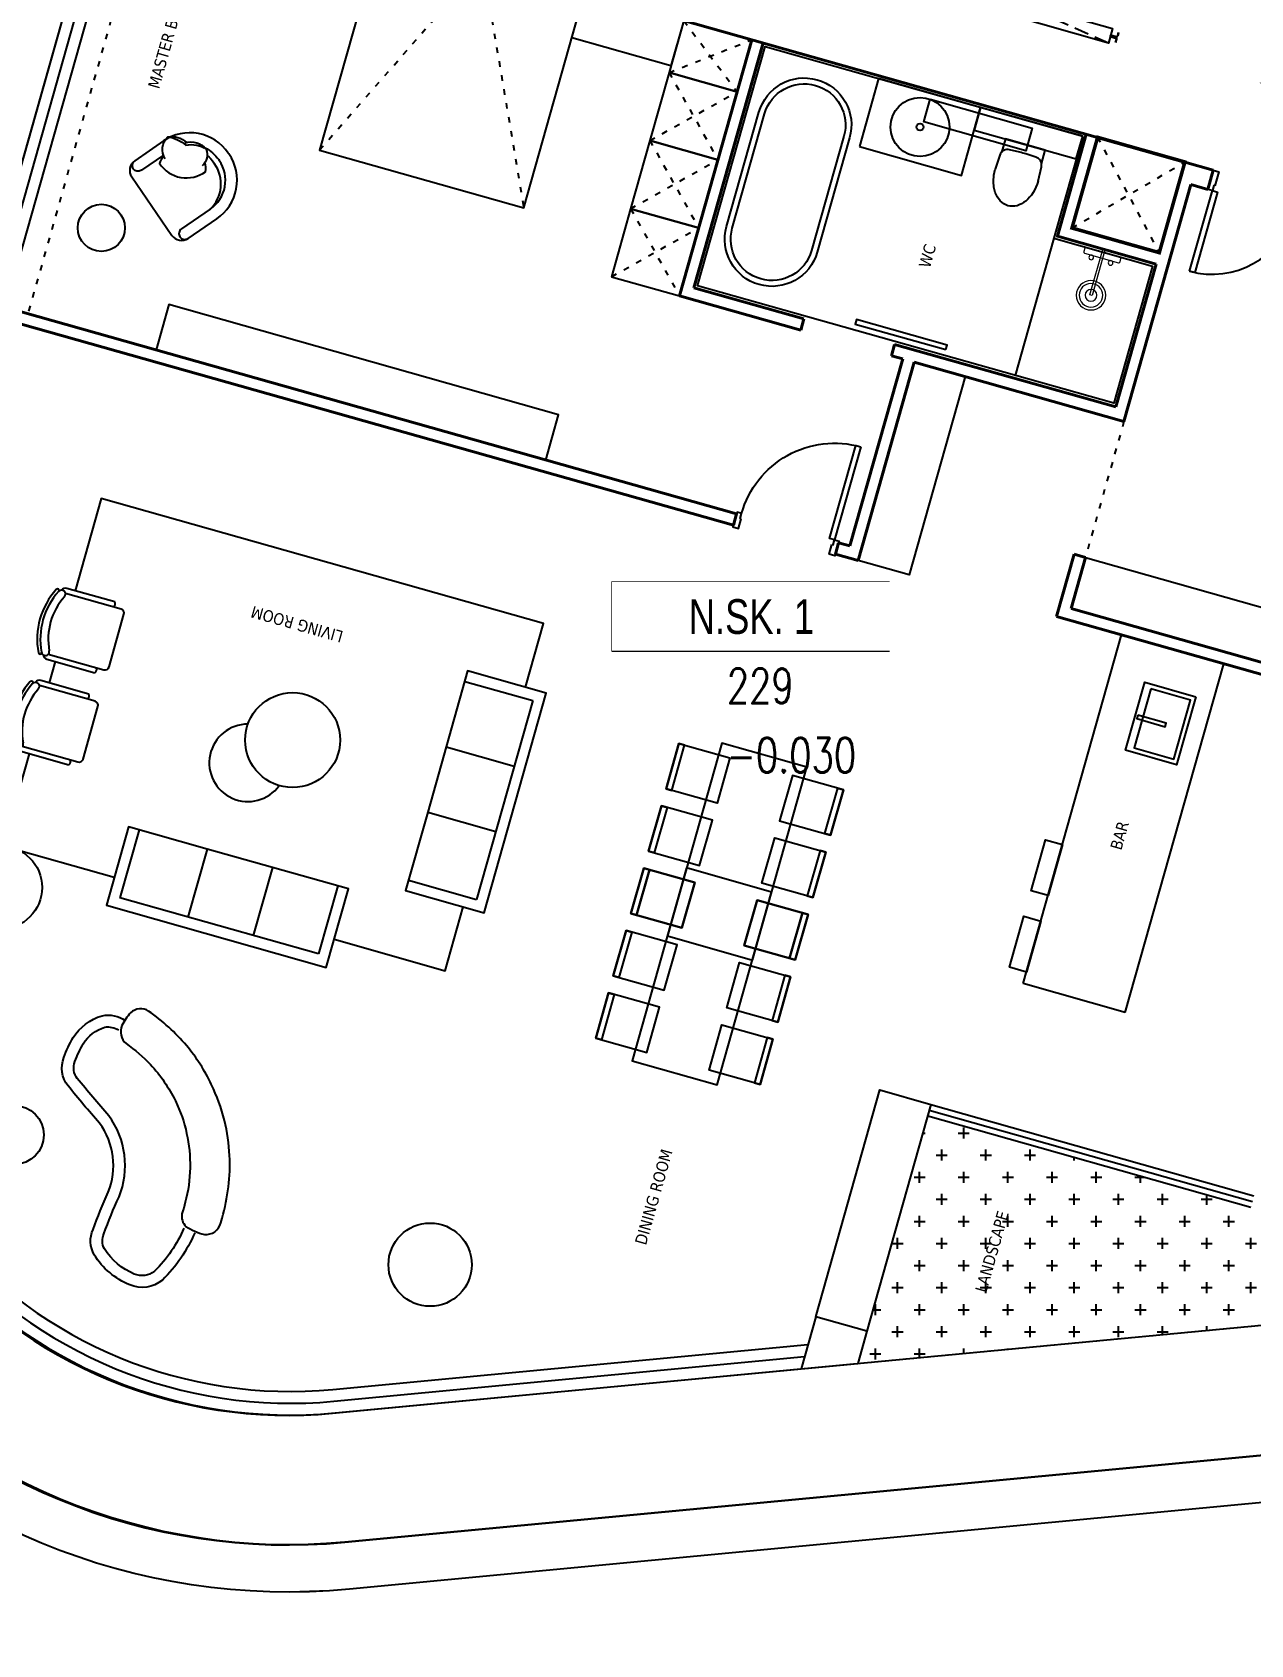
# Model space of a CAD drawing. Header units: millimetres. Extents: x -361654186 to 361255443, y -278569811 to 278836587.
# Drawn here: x -41422 to -31080, y 120343 to 134032 of the extents above; entities that cross this region are included whole.
import ezdxf
from ezdxf.enums import TextEntityAlignment as Align
from ezdxf.xclip import XClip

# ---------------------------------------------------------------- set-up
doc = ezdxf.new("R2010")
doc.units = ezdxf.units.MM
doc.header["$MEASUREMENT"] = 0
doc.header["$XCLIPFRAME"] = 0
doc.set_wipeout_variables(frame=1)
doc.linetypes.add('ACAD_ISO03W100', pattern=[30, 12, -18])
doc.linetypes.add('HIDDEN', pattern=[0.375, 0.25, -0.125])
for name, color, linetype in [('1VinaPVC-Text', 9, 'Continuous'), ('220403_HDN_Penthouse Plan$0$FURN', 8, 'Continuous'), ('A-_FURN----_E-_N', 251, 'Continuous'), ('A-_SANIEQPT_E-_N', 251, 'Continuous'), ('A-CORE-OTLN', 6, 'Continuous'), ('A-WALL-FNSH', 11, 'Continuous'), ('IDEA - dim', 251, 'Continuous'), ('KT-Net manh', 139, 'Continuous'), ('KT-Noi that', 32, 'Continuous'), ('Xref_NT1+NT2_MBDV Cot vach_220729$0$ccu12-Thay', 7, 'Continuous')]:
    doc.layers.add(name, color=color, linetype=linetype)
for name, color, linetype, lineweight in [('A-NoiThat', 39, 'Continuous', 13), ('KT-Chuviet', 255, 'Continuous', 15), ('KT-Kich thuoc', 159, 'Continuous', 18), ('KT-Net cat', 1, 'Continuous', 40), ('KT-Net thay', 7, 'Continuous', 15), ('KT-Net truc', 18, 'Continuous', 15)]:
    doc.layers.add(name, color=color, linetype=linetype, lineweight=lineweight)
doc.layers.add('DO DIEN TICH SAN', color=40, linetype='Continuous', plot=False)
doc.styles.add('font unicode ccu', font='arial.ttf')
doc.styles.add('ROMANS', font='ROMANS.SHX')
doc.styles.add('Tahoma', font='tahoma.ttf')

# ---------------------------------------------------------------- blocks, each defined once
blk = doc.blocks.new('TM KHACH CH (NT2)')
at = {"layer": 'KT-Noi that', "linetype": 'HIDDEN', "ltscale": 500}
blk.add_line((495.0058794862125, -1837.485654590651, -3.230259272854623e-06), (625.0113949585939, -937.4864512870554, -3.230259272854623e-06), dxfattribs=at)
at = {"layer": 'KT-Noi that', "linetype": 'Continuous'}
for p, q in [((516.5055313979974, -1894.285796347889, -3.230259272854623e-06), (545.6055313975085, -1894.285974681727, -3.230259272854623e-06)), ((516.5055117874872, -1897.485796348075, -3.230259272854623e-06), (545.6055117869982, -1897.48597468168, -3.230259272854623e-06)), ((551.8058414896368, -1843.686012678198, -3.230259272854623e-06), (551.8055693928618, -1888.086012677173, -3.230259272854623e-06)), ((555.0058414895902, -1843.686032288708, -3.230259272854623e-06), (555.005569392757, -1888.086032287916, -3.230259272854623e-06)), ((558.0058794849319, -1837.48605067376, -3.230259272854623e-06), (562.0058794848737, -1837.486075186869, -3.230259272854623e-06)), ((558.0058598743635, -1840.686050673481, -3.230259272854623e-06), (562.0058598743635, -1840.686075187055, -3.230259272854623e-06)), ((565.0058414892992, -1843.686093571712, -3.230259272854623e-06), (565.0055693925824, -1888.086093570688, -3.230259272854623e-06)), ((568.2058414892526, -1843.686113182339, -3.230259272854623e-06), (568.2055693924776, -1888.086113181547, -3.230259272854623e-06)), ((603.5055313963676, -1894.286329510389, -3.230259272854623e-06), (574.4055313968565, -1894.286151177017, -3.230259272854623e-06)), ((603.5055117857992, -1897.486329510575, -3.230259272854623e-06), (574.4055117862299, -1897.486151176738, -3.230259272854623e-06))]:
    blk.add_line(p, q, dxfattribs=at)
at = {"layer": 'KT-Noi that', "linetype": 'Continuous', "ltscale": 2, "elevation": -3.230261762599158e-06}
blk.add_lwpolyline([(495.0113949609804, -937.4856546072988), (625.0113949585939, -937.4864512870554), (625.0058794837678, -1837.486451270059), (495.0058794862125, -1837.485654590651)], close=True, dxfattribs=at)
at = {"layer": 'KT-Noi that', "linetype": 'Continuous'}
for centre, radius, start, end in [((545.6055693930248, -1888.085974681657, -3.230259272854623e-06), 6.200000000004374, 269.9996488755828, 359.9996488722477), ((545.6055693930248, -1888.085974681657, -3.230259272854623e-06), 9.400000000001475, 269.9996488755828, 359.9996488722477), ((558.0058414894738, -1843.686050673597, -3.230259272854623e-06), 6.19999999999713, 89.99964887558284, 179.9996488722478), ((558.0058414894738, -1843.686050673597, -3.230259272854623e-06), 3.000000000000045, 89.99964887558284, 179.9996488722478), ((562.0058414894156, -1843.686075186823, -3.230259272854623e-06), 6.20000000000076, 359.9996488722477, 89.99964887558284), ((562.0058414894156, -1843.686075186823, -3.230259272854623e-06), 2.999999999999834, 359.9996488722477, 89.99964887558284), ((574.4055693923146, -1888.086151176947, -3.230259272854623e-06), 9.399999999997844, 179.9996488722478, 269.9996488755828), ((574.4055693923146, -1888.086151176947, -3.230259272854623e-06), 6.19999999999734, 179.9996488722478, 269.9996488755828)]:
    blk.add_arc(centre, radius, start, end, dxfattribs=at)
blk = doc.blocks.new('220403_HDN_Penthouse Plan$0$A$Cece1f3a0')
at = {"layer": '220403_HDN_Penthouse Plan$0$FURN'}
blk.add_circle((0, 0), 436.4401978151038, dxfattribs=at)
blk.add_arc((-338.3854285888374, -312.7837343905121, -1.718933365873774e-06), 355.9119288381189, 105.8232951692103, 339.6736847698053, dxfattribs=at)
blk = doc.blocks.new('220403_HDN_Penthouse Plan$0$CH12')
for p, q in [((-312.375, -149.2411279597436), (-312.375, -572.1779138786915)), ((-267.75, -149.2411279597436), (-267.75, -639.6303226458076)), ((267.75, -639.6303226458076), (267.75, -149.2411280118249)), ((312.375, -572.1779138786915), (312.375, -149.2411246072115)), ((-232.0500000000029, -675.3303226458047), (232.0500000000029, -675.3303226458047))]:
    blk.add_line(p, q)
for centre, radius, start, end in [((-267.75, -149.2411279597436), 44.62499999999999, 111.939144832112, 180), ((-273.6712626853696, -77.20016474780641), 13.38749999999989, 116.2505862071374, 296.2505862071374), ((-252.9468673518131, -119.2240579767858), 33.46874999998481, 116.2505888953854, 296.2505888953855), ((0, -632.1362743546706), 632.1362743546692, 63.74941379286258, 116.2505862071374), ((0, -632.1362743546706), 605.3612743546691, 63.7494137928626, 116.2505862071374), ((0, -632.1362743546706), 538.4237743546691, 63.74941109871938, 116.2505888953856), ((252.9468674045929, -119.2240580028119), 33.46875000001501, 243.7494110987195, 63.74941109871941), ((273.671262685355, -77.20016474780641), 13.38750000000007, 243.7494137928627, 63.74941379286245), ((267.75, -149.2411280118286), 44.62499999999959, 0, 68.06085506708637), ((-290.0625, -549.8654138786915), 31.55464011044969, 225, 315), ((-232.0500000000029, -639.6303226458076), 35.7, 180, 269.9999999999999), ((232.0500000000029, -639.6303226458076), 35.7, 270, 0), ((290.0625, -549.8654138786915), 31.55464011044961, 225.0000000000001, 315.0000000000002)]:
    blk.add_arc(centre, radius, start, end)
blk = doc.blocks.new('*U257')
at = {"linetype": 'Continuous'}
for points in [[(-375.0000000000002, -849.9999999962746), (374.9999999999998, -849.9999999962748), (375.0000000000002, 850.0000000037252), (-374.9999999999998, 850.0000000037254)], [(-724.9999999999999, 750.0000000037254), (-274.9999999999999, 750.0000000037253), (-274.9999999999999, 350.0000000037253), (-724.9999999999999, 350.0000000037254)], [(-724.9999999999999, 350.0000000037254), (-674.9999999999999, 350.0000000037254), (-674.9999999999999, 750.0000000037254), (-724.9999999999999, 750.0000000037254)], [(725.0000000000001, 750.0000000037252), (275.0000000000001, 750.0000000037253), (275.0000000000001, 350.0000000037252), (725.0000000000001, 350.0000000037252)], [(725.0000000000001, 350.0000000037252), (675.0000000000001, 350.0000000037252), (675.0000000000001, 750.0000000037252), (725.0000000000001, 750.0000000037252)], [(-725, 200.0000000037254), (-274.9999999999999, 200.0000000037253), (-275.0000000000001, -199.9999999962747), (-725, -199.9999999962746)], [(-725, -199.9999999962746), (-675, -199.9999999962746), (-675, 200.0000000037254), (-725, 200.0000000037254)], [(725, 200.0000000037251), (275.0000000000001, 200.0000000037252), (274.9999999999999, -199.9999999962748), (725, -199.9999999962749)], [(725, -199.9999999962749), (675, -199.9999999962748), (675, 200.0000000037252), (725, 200.0000000037251)], [(-725.0000000000001, -749.9999999962746), (-275.0000000000001, -749.9999999962747), (-275.0000000000001, -349.9999999962747), (-725.0000000000001, -349.9999999962746)], [(-725.0000000000001, -349.9999999962746), (-675.0000000000001, -349.9999999962746), (-675.0000000000001, -749.9999999962746), (-725.0000000000001, -749.9999999962746)], [(724.9999999999999, -749.9999999962748), (274.9999999999999, -749.9999999962747), (274.9999999999999, -349.9999999962748), (724.9999999999999, -349.9999999962748)], [(724.9999999999999, -349.9999999962748), (674.9999999999999, -349.9999999962748), (674.9999999999999, -749.9999999962748), (724.9999999999999, -749.9999999962748)]]:
    blk.add_lwpolyline(points, close=True, dxfattribs=at)
blk = doc.blocks.new('*U108')
at = {"ltscale": 5}
for points in [[(-300, -450), (300, -450), (300, 0), (-300, 0)], [(-261, -65), (261, -65), (261, -415), (-261, -415)], [(-15, -20), (15, -20), (15, -270), (-15, -270)]]:
    blk.add_lwpolyline(points, close=True, dxfattribs=at)
blk = doc.blocks.new('220126_HDN_HBA typical plan$0$210902_YS plan 330pm ver13$0$TOTO-WC-CW822J')
at = {"color": 0}
blk.add_lwpolyline([(-177.2072506700642, -119.1915361834399), (-175, 0), (175, 0), (177.2072506700642, -119.1915361836145)], dxfattribs=at)
blk.add_lwpolyline([(-190, -270), (-183.3947591906181, -144.5004246227618, -0.3908696114996718), (-115.4352058441145, -78.20653349565691), (-27.76706723973621, -75.77130742336158, -0.01388621073825284), (27.76706724101678, -75.77130742336158), (115.4352058439981, -78.20653349565691, -0.3908696114996718), (183.3947591905016, -144.5004246227618), (190, -270)], format="xyb", dxfattribs=at)
blk.add_ellipse((0, -270), major_axis=(0, -270), ratio=0.7037037037037037, start_param=4.71238898038469, end_param=7.853981633974483, dxfattribs=at)
blk = doc.blocks.new('A$C2A980E36')
at = {"ltscale": 0.5}
blk.add_lwpolyline([(-10, 0), (10, 0), (10, 400), (-10, 400)], close=True, dxfattribs=at)
blk.add_lwpolyline([(160, 60), (160, 30, -0.4142135623730916), (150, 20), (-150, 20, -0.4142135623730987), (-160, 30), (-160, 60.00000000000728, -0.414213562373095), (-150, 70.00000000000728), (150, 70, -0.4142135623730915)], format="xyb", close=True, dxfattribs=at)
for centre, radius in [((0, 400), 125), ((0, 400), 100), ((0, 400), 50), ((-85, 90.00000000000728), 20), ((85, 90), 20)]:
    blk.add_circle(centre, radius, dxfattribs=at)
blk = doc.blocks.new('d900n')
for points in [[(20, -50), (20, -40), (65, -40), (65, 0), (-65, 0), (-65, -50)], [(885, -40), (65, -40), (65, -85), (885, -85)], [(20, -850), (20, -860), (65, -860), (65, -900), (-65, -900), (-65, -850)]]:
    blk.add_lwpolyline(points, close=True)
blk.add_arc((65, -40), 820, 270, 0)
blk = doc.blocks.new('A$C49725ECB')
at = {"color": 1}
blk.add_lwpolyline([(-9074.831683705313, 16210.4300952723, 0, 1000.000000000001, 0), (-9074.831683705313, 16476.14510485524, 1000.000000000001, 1000.000000000001, 0)], format="xyseb", dxfattribs=at)
at = {"color": 6, "const_width": 30, "elevation": 5.194135729502864e-10}
blk.add_lwpolyline([(-10770.00214550919, 15653.52553579437), (-10000.00214548722, 15653.52553579435), (-10000.00214548722, 14853.52553611512), (-10770.00214550919, 14853.52553611512)], close=True, dxfattribs=at)
at = {"layer": 'A-_FURN----_E-_N', "linetype": 'Continuous'}
for points, elevation in [([(-14419.57248466923, 15192.89569623889), (-13819.5724850504, 15192.91600071239), (-13819.59463538513, 15652.8814874142), (-14419.59463500393, 15652.8611829407), (-14419.57248466923, 15192.89569623889)], 1.038827145934454e-09), ([(-12694.50820339312, 15027.90640667678), (-11794.50820339308, 15027.9064066767), (-11794.50820339305, 15627.90640667667), (-12694.5082033931, 15627.90640667676)], 5.194135729502864e-10), ([(-14419.55033433453, 14592.89569664776), (-13819.55033471568, 14592.91600112124), (-13819.57248505043, 15192.91600071234), (-14419.57248466923, 15192.89569623889), (-14419.55033433453, 14592.89569664776)], 1.038827145934454e-09), ([(-14419.52818399982, 13992.89569705664), (-13819.52818438098, 13992.9160015301), (-13819.55033471568, 14592.91600112124), (-14419.55033433453, 14592.89569664776), (-14419.52818399982, 13992.89569705664)], 1.038827145934454e-09), ([(-14419.50603366508, 13392.89569746549), (-13819.50603404628, 13392.91600193897), (-13819.52818438098, 13992.9160015301), (-14419.52818399981, 13992.89569705662), (-14419.50603366508, 13392.89569746549)], 1.038827145934454e-09), ([(-11519.31103263154, 13568.5594129712), (-11519.31103263154, 13608.55941297121), (-12319.31103263154, 13608.55941297121), (-12319.31103263154, 13568.5594129712)], 5.194135729502864e-10)]:
    blk.add_lwpolyline(points, close=True, dxfattribs=dict(at, elevation=elevation))
at = {"layer": 'A-_FURN----_E-_N', "linetype": 'Continuous', "extrusion": (-2.483346533281135e-06, -2.772777048252381e-06, 0.9999999999930724)}
for points, elevation in [([(-13594.50601233923, 15076.32268865394, -1), (-12794.50601229026, 15076.32265421779), (-12794.50605562404, 14069.45446185945, -1), (-13594.50605566946, 14069.45449630001)], -0.006647501065122789), ([(-13544.5060123334, 15076.3226864953, -1), (-12844.5060122923, 15076.32265637147), (-12844.5060556467, 14069.45446401894, -1), (-13544.50605566928, 14069.45449414829)], -0.006647501065125537)]:
    blk.add_lwpolyline(points, format="xyb", close=True, dxfattribs=dict(at, elevation=elevation))
at = {"layer": 'A-_FURN----_E-_N', "linetype": 'Continuous'}
for radius in [250.0000000000001, 30.00000000000001]:
    blk.add_circle((-12244.5082033931, 15327.90640667669), radius, dxfattribs=at)
at = {"layer": 'A-CORE-OTLN', "color": 2, "elevation": 5.194135729502864e-10}
blk.add_lwpolyline([(-10349.39487510607, 5368.200070280509), (-10349.5055768185, 7368.200011479741), (-9899.506034046237, 7368.21777594983), (-9899.39636050818, 5368.216675482719)], close=True, dxfattribs=at)
at = {"layer": 'A-CORE-OTLN', "color": 2}
for centre in [(-17999.61163611263, 6992.917263405412), (-13619.36919825769, 4903.083195085463, 1.038827145934454e-09)]:
    blk.add_circle(centre, 353.5533905932729, dxfattribs=at)
at = {"layer": 'A-WALL-FNSH', "color": 5}
for p, q in [((-9899.506034046251, 7368.217775949757), (-7049.99997782908, 7368.217775957106)), ((-9899.506034046106, 7318.21777594983), (-7049.99997782908, 7318.217775957106)), ((-9899.50603404599, 7268.217775949786), (-7049.99997782908, 7268.217775957062))]:
    blk.add_line(p, q, dxfattribs=at)
at = {"layer": 'IDEA - dim'}
for p, q in [((-19499.77713711867, 15652.86118294069, 1.038827145934454e-09), (-19499.77713710796, 11743.38691872635, 1.038827145934454e-09)), ((-19399.77713711867, 15652.86118294099, 1.038827145934454e-09), (-19399.77713710799, 11743.38691872635, 1.038827145934454e-09)), ((-19299.77713711867, 15652.86118294134, 1.038827145934454e-09), (-19299.77713710799, 11743.38691872635, 1.038827145934454e-09)), ((-10894.5082017235, 14727.8612162379), (-10894.50820172315, 13517.91600193986)), ((-9899.506034046266, 12193.38691872632), (-8099.999977091196, 12193.38691872559, 1.025791363492895e-09)), ((-9424.753005943654, 8568.217775956757, -3.242985744531174e-07), (-9424.753005943654, 11643.38691872597, -3.245657436037441e-07)), ((-8524.753005943705, 11643.38691872597), (-9424.753005943683, 11643.38691872597)), ((-8524.753005943647, 8568.217775956757, -3.242985744531174e-07), (-8524.753005943654, 11643.38691872597, -3.245657436037441e-07)), ((-8524.753005943647, 8568.217775956757), (-9424.753005943654, 8568.217775956757)), ((-10349.39487510607, 5368.200070280509), (-10349.3948751061, 4908.793206733986)), ((-9899.39636050821, 5368.216675482778), (-9899.39636050821, 5083.30301426095)), ((-14125.83038693799, 3658.800720305473, 1.038827145934454e-09), (-10349.39487510608, 5123.305630719216, 1.038827145934454e-09)), ((-14053.51740008777, 3472.331334258299, 1.038827145934454e-09), (-9899.39636050821, 5083.303014260906, 1.038827145934454e-09)), ((-14089.67389351288, 3565.566027281893, 1.038827145934454e-09), (-10349.3948751061, 5016.049418726616, 1.038827145934454e-09))]:
    blk.add_line(p, q, dxfattribs=at)
for points, elevation in [([(-17094.54709905651, 15652.82975628856), (-17094.61724178314, 13752.82975758328), (-15294.61724300972, 13752.76330657912), (-15294.5471002831, 15652.76330528443)], 1.038827145934454e-09), ([(-15294.54710022219, 15652.76330528455), (-14419.57536768467, 15652.76330528734), (-14419.57536768461, 15252.76330528737), (-15294.56186598069, 15252.79560736028)], 1.038827145934454e-09), ([(-10894.5082017235, 15627.86118294047), (-10894.5082017235, 14727.8612162379), (-10024.50603404627, 14727.86121623791), (-10024.50603404627, 13517.9160019401), (-13694.50603404627, 13517.91600193907), (-13694.50603404627, 15627.86118293968)], 5.194135729502864e-10), ([(-10894.5082017235, 15627.86118294047), (-11794.50820339305, 15627.90640667667), (-11794.50081994812, 15427.90640681292), (-10894.5008182786, 15427.86118307673)], 5.194135729502864e-10), ([(-9699.752267258285, 15527.86302877127), (-9709.752267251475, 15527.86265959902), (-9709.75060597637, 15482.8626596297), (-9749.750605949099, 15482.8611829407), (-9749.75300556868, 15652.86118294072), (-9699.753005602746, 15652.86302880193)], 1.038827145934454e-09), ([(-9709.750604340908, 14772.86210747645), (-9709.75060434088, 15482.85970624868), (-9664.750604371555, 15482.85804497359), (-9664.750604371584, 14772.86044620136)], 1.038827145934454e-09), ([(-11749.50603404628, 13392.91600194004), (-11299.50603404625, 13392.91600194002), (-11299.50603404627, 11643.38691872635), (-11749.50603404627, 11643.38691872635)], 5.194135729502864e-10), ([(-17969.6591170992, 11743.41844937981), (-14531.92325592383, 11743.41844938011), (-14531.92325592383, 12143.41844938011), (-17969.6591170992, 12143.41844937985)], 1.038827145934454e-09), ([(-14683.56912048977, 8594.225555944722), (-14683.56880769697, 7901.917863636321), (-13991.26111535517, 7901.918176431296), (-13991.26199118102, 9840.379714888782), (-14683.56968352001, 9840.379402096907), (-14683.56912048977, 8594.225555944722)], 5.194135729502864e-10), ([(-9424.756152120957, 9344.75811430745), (-9574.756152117523, 9344.759163034498), (-9574.753005940394, 9794.759163022143), (-9424.753005943654, 9794.758114297147)], -3.245657436037441e-07), ([(-9424.760871389677, 8669.758114323136), (-9574.760871385355, 8669.759163050418), (-9574.757725208125, 9119.759163040027), (-9424.757725212272, 9119.758114312834)], -3.245657436037441e-07), ([(-16400.95818395576, 7783.926031696436), (-17093.26587626159, 7783.925718905433), (-17093.26556346838, 7091.618026564262), (-15154.80402500975, 7091.618902387068), (-15154.80433780298, 7783.926594728357), (-16400.95818395576, 7783.926031696436)], 5.194135729502864e-10)]:
    blk.add_lwpolyline(points, close=True, dxfattribs=dict(at, elevation=elevation))
blk.add_lwpolyline([(-12224.44585713249, 15577.89440844503), (-11324.44585713249, 15577.89440844498), (-11324.45324057741, 15377.89440858123), (-12224.45324057744, 15377.89440858131)], close=True, dxfattribs=at)
at = {"layer": 'IDEA - dim', "extrusion": (2.546513880536267e-06, -3.192018832961432e-07, 0.9999999999967067)}
for points, elevation in [([(-18336.13107294451, 12908.49591192625), (-18104.61804913846, 12715.7681643182, 0.4142135630271021), (-17965.52271426543, 12728.48464833207), (-17775.95443800947, 12956.20237661824, 0.4142135623801719), (-17826.82037393385, 13512.58371616977), (-17830.61566940472, 13515.74318744155), (-17834.41096486646, 13518.90265870838, 0.4142135623801719), (-18390.79230440459, 13468.03672273963), (-18580.36058076358, 13240.31899451703, 0.4142135630271021), (-18567.64409680874, 13101.22365963818), (-18336.13107303285, 12908.49591199905)], -0.05084710223666017), ([(-18335.99403363086, 13325.32003493306, -0.3567723648219203), (-18365.10652227554, 13511.51645729845, -0.2495420503229878), (-18200.93994997117, 13508.32238405086, 9.616880347716284)], -0.05084710223664891), ([(-18365.10652227554, 13511.51645729845, -0.1477298758543702), (-18199.88220087249, 13484.40016193362, -0.2133427585932454), (-18022.36860140786, 13498.58647488402, -0.1786618101816585)], -0.0508471022366276), ([(-18210.87916456924, 13502.35573287566, -0.30666349490175), (-18022.36860140786, 13498.58647488402, -0.3063299663357472), (-18017.19653810688, 13354.40536228203, 0.8728471598091936)], -0.05084710223663565), ([(-18035.63874540612, 13507.06003892359, -0.1305914894705199), (-17897.60039026602, 13442.9967493289), (-17893.80509480256, 13439.83727806269)], -0.0508471022366415), ([(-18000.71061524553, 13450.73307071614, -0.07238423636161047), (-17929.19510299247, 13405.04379460992), (-17925.39980752492, 13401.88432334287)], -0.05084710223666468), ([(-17851.86034738476, 13019.39180202707, 0.4142135623801858), (-17890.00979933517, 13436.67780679646), (-17893.80509480256, 13439.83727806269)], -0.0508471022366415), ([(-18359.18521580908, 13351.63361073527), (-18504.45467132653, 13177.12956906753, -0.414213562373095), (-18574.00233877146, 13170.77132707327), (-18574.00233877146, 13170.77132707327, -0.4142135623730951), (-18580.36058076358, 13240.31899451703)], -0.05084710223663564), ([(-18353.1965684322, 13343.55829472995, 0.1655406298837506), (-18371.46306987111, 13273.86639081576, 0.4259891687143785), (-17977.31623218788, 13313.84430094404, 0.1215233233290522), (-18002.96713479259, 13385.93318299703, -7.115464291357926)], -0.05084710223664021), ([(-17851.86034737655, 13019.39180203904, 0.3727189106391239), (-17921.60451207025, 13398.72485208081), (-17925.39980752492, 13401.88432334287)], -0.05084710223666468), ([(-17851.85721897776, 13019.39556007198), (-18041.4286237024, 12791.67407378137, 0.414213562373095), (-18035.07038170574, 12722.12640633532), (-18035.07038170574, 12722.12640633532, 0.4142135623730951), (-17965.52271426543, 12728.48464833207)], -0.05084710223660751)]:
    blk.add_lwpolyline(points, format="xyb", dxfattribs=dict(at, elevation=elevation))
at = {"layer": 'IDEA - dim', "elevation": 5.194135729502864e-10}
for points in [[(-14174.28179600574, 9840.37963214313), (-14174.28205027031, 10403.46505267733), (-18073.79052916697, 10403.46329133287), (-18073.79016182695, 9589.961428331415)], [(-14683.56964178871, 9748.071709789234), (-14083.56964175515, 9748.071980878216)], [(-14083.56964175515, 9748.071980878216), (-14083.56884934225, 7994.225827033588)], [(-14683.5693811275, 9171.148632867465), (-14083.56938109444, 9171.148903954658)], [(-18073.78987763176, 8965.21142833156), (-18073.7897943573, 8777.082775973118)], [(-14683.56912046675, 8594.225555944053), (-14083.56912043145, 8594.22582703238)], [(-18073.78951265874, 8152.33277597421), (-18073.7891456762, 7339.622915911401), (-17093.26567552194, 7339.623358850586)], [(-14683.56884937744, 7994.225555945712), (-14083.56884934456, 7994.225827032351)], [(-15154.80413706134, 7339.624234242176), (-14174.2806667796, 7339.624677255735), (-14174.28092068566, 7901.918093683606)], [(-17000.95818395431, 7783.925760587488), (-17000.9579128653, 7183.925760553975)], [(-16400.95818395467, 7783.926031672891), (-16400.95791286747, 7183.926031639829)], [(-15824.03510703244, 7783.926292335804), (-15824.03483594477, 7183.926292304241)], [(-15247.11203011063, 7783.926552997058), (-15247.1117590216, 7183.92655296353)], [(-15247.1117590216, 7183.92655296353), (-17000.9579128645, 7183.925760549842)]]:
    blk.add_lwpolyline(points, dxfattribs=at)
at = {"layer": 'IDEA - dim', "elevation": 3.205975092051947}
blk.add_lwpolyline([(-15424.95668511155, 4804.205617155458, 0.03951403636435262), (-15447.17242650462, 5073.058547275257, 0.05140941692625621), (-15509.06276148859, 5331.178262088695, 0.04882377871193246), (-15632.08860293681, 5605.765971026267, 0.04988957685587344), (-15822.93182540745, 5871.665898252206, 0.06376724248143947), (-16114.82940471589, 6130.88416688639, 0.06265015694198937), (-16503.88486205436, 6324.82731881403, 0.3333300431530424), (-16647.77799111912, 6270.085583701963, 0.06943684510859886), (-16689.03658702252, 6146.253238557634, 0.3247502535253451), (-16613.36770641606, 6007.200211786665, -0.05021846483678336), (-16365.95197757297, 5892.65183774232, -0.07362809167038904), (-16077.87290956899, 5654.067213590039, -0.06176786600709305), (-15911.3638939408, 5413.896206795456, -0.1192055093989538), (-15763.21679632379, 4847.338709621807, -0.01827196611999919), (-15764.87117053628, 4746.375472157859, 0.2442507009437694), (-15702.34563913413, 4652.561195893039, 0.08887172919679917), (-15533.02146502293, 4629.39013745838, 0.3761458987339458), (-15425.25778611978, 4762.728721041582)], format="xyb", close=True, dxfattribs=at)
at = {"layer": 'IDEA - dim'}
for points, elevation in [([(-15616.05461853086, 4620.393754997727, -0.09880660611620876), (-15770.47564407076, 4158.985780438161, -0.2762189533078802), (-16025.80381258401, 4044.512306622346, -0.156940070194697), (-16385.29529028719, 4208.453403764943, -0.2366061526649681), (-16454.35496234334, 4413.169865859541, -0.02066887579938716), (-16415.99243749357, 4751.350037320488, 0.2583825003272921), (-16646.34083927692, 5296.635275904511, -0.009604740436841406), (-16988.83744017094, 5527.704007297914, -0.2657487133664761), (-17089.42041208578, 5751.038156172726, -0.04545371654288881), (-17058.83002091103, 5934.527561469818, -0.1786432369091885), (-16874.1491267325, 6179.994557098471, -0.2029326520887971), (-16672.96905337849, 6193.694908395089)], 3.205975092051944), ([(-15715.26208988599, 4632.958691418622, -0.0977146188831526), (-15854.81339040662, 4212.964852524499, -0.269903755183759), (-16014.12448807624, 4143.827948966369, -0.1558986671677089), (-16316.24504301732, 4280.828532009444, -0.2386043695267192), (-16354.88268329059, 4402.206440846654, -0.0210500977531304), (-16316.82494284988, 4738.263092168898, 0.2611079782658077), (-16588.34280804997, 5378.216764492783, -0.009686988987473411), (-16930.61674013878, 5609.012752783412, -0.2663174050280717), (-16989.78601000523, 5742.400053389109, -0.04528436502825588), (-16962.55386632959, 5907.423167792615, -0.1732389059729966), (-16824.59951448113, 6092.908925488155, -0.1949126133733933), (-16705.60340204675, 6099.169783230347, -0.1949126133733933)], 3.205975092051947)]:
    blk.add_lwpolyline(points, format="xyb", dxfattribs=dict(at, elevation=elevation))
for centre, radius in [((-18698.0907315018, 12614.31250106911), 200.0000000000001), ((-17314.81253836463, 5003.961376426232, 3.205975092051943), 249.999999999975)]:
    blk.add_circle(centre, radius, dxfattribs=at)
for centre, radius, start, end in [((-9709.750604340894, 15482.85970624864), 709.9975987722112, 270, 0), ((-15499.77713709253, 7201.719055201072, 1.038827145934454e-09), 4000.000000000004, 180, 291.1963351371638), ((-15499.77713709253, 7201.719055201072, 1.038827145934454e-09), 3900.000000000004, 180, 291.1963351371638), ((-15499.77713709253, 7201.719055201072, 1.038827145934454e-09), 3800.000000000004, 180, 291.1963351371638)]:
    blk.add_arc(centre, radius, start, end, dxfattribs=at)
at = {"layer": 'KT-Net cat'}
for p, q in [((-19499.77713711867, 15652.86118294069, 1.038827145934454e-09), (-10769.50820172348, 15652.8611829407)), ((-13819.50603404625, 13392.91600193898, 1.038827145934454e-09), (-13819.50603404627, 15652.86118293968, 1.03882714594123e-09)), ((-13719.50603404628, 13492.91600193895, 1.038827145934454e-09), (-13719.50603404628, 15652.86118293968, 1.03882714594123e-09)), ((-9749.75300556868, 15482.86118294069), (-9749.75300556868, 15652.86118294072)), ((-9899.506034046295, 15482.8611829407, -3.110318012435683e-08), (-9749.753005568666, 15482.86118294069)), ((-9999.506034046266, 13492.91600194007), (-9999.506034046266, 14752.86121623791)), ((-9899.506034046251, 13392.91600194009), (-9899.50603404628, 14752.86121623791, -5.222201701117219e-08)), ((-12749.50603404625, 13492.9160019392, 6.780544087019321e-09), (-13719.50603404628, 13492.91600193895, 8.049273168733283e-09)), ((-12749.50603404625, 13392.91600193952), (-12749.50603404627, 13492.91600193942)), ((-9999.506034046251, 13492.91600194009, 1.91982877394191e-09), (-11949.50603404625, 13492.91600193943, 5.462384002116857e-09)), ((-11949.50603404628, 13392.91600194003), (-11949.50603404625, 13492.9160019394)), ((-12749.50603404625, 13392.91600193952, 1.011460270072362e-09), (-13819.50603404625, 13392.91600193898, 1.315474156071228e-09)), ((-11849.50603404627, 13392.91600194004), (-11949.50603404628, 13392.91600194003)), ((-11849.50603404625, 11743.38691872632), (-11849.50603404627, 13392.91600194007)), ((-9899.506034046251, 13392.91600194009), (-11749.50603404628, 13392.91600194004)), ((-11749.50603404625, 11643.38691872633), (-11749.50603404628, 13392.91600194004)), ((-9999.506034046266, 11643.38691872635), (-9999.506034046266, 12193.38691872635)), ((-9999.506034046266, 12193.38691872635), (-9899.506034046266, 12193.38691872632)), ((-9899.506034046251, 11743.38691872632), (-9899.506034046266, 12193.38691872635)), ((-12849.50603404625, 11743.3869187263), (-19499.77713710796, 11743.38691872635)), ((-12849.50603404625, 11643.38691872629), (-19499.77713710767, 11643.38691872636)), ((-12849.50603404625, 11743.3869187263), (-12849.50603404627, 11643.38691872632)), ((-11849.50603404625, 11743.38691872632), (-11949.50603404625, 11743.38691872632)), ((-11949.50603404625, 11743.38691872632), (-11949.50603404625, 11643.38691872635)), ((-11749.50603404625, 11643.38691872633), (-11949.50603404625, 11643.38691872635)), ((-9999.506034046266, 11643.38691872635), (-7999.999977091225, 11643.38691872562, 1.038827145934454e-09)), ((-9899.506034046251, 11743.38691872632), (-8099.999977091211, 11743.38691872564, 1.025122692448525e-09))]:
    blk.add_line(p, q, dxfattribs=at)
at = {"layer": 'KT-Net cat', "elevation": 5.194135729502864e-10}
for points in [[(-9999.506034046266, 14752.86121623791), (-10869.5082017235, 14752.8612162379), (-10869.5082017235, 15652.8611829407)], [(-9749.75300556868, 15652.86118294072), (-9999.50603404631, 15652.86118294073), (-9999.50603404631, 14852.86121623791), (-10769.5082017235, 14852.86121623791), (-10769.5082017235, 15652.86121591364)], [(-9899.506034046295, 15482.8611829407), (-9899.50603404628, 14752.86121623791)]]:
    blk.add_lwpolyline(points, dxfattribs=at)
at = {"layer": 'KT-Net manh', "linetype": 'ACAD_ISO03W100', "ltscale": 4}
for p, q in [((-19099.77713711868, 15652.86118294134, 1.038827145934454e-09), (-19099.77713710799, 11743.38691872635, 1.038827145934454e-09)), ((-14419.59463500393, 15652.8611829407), (-13819.5724850504, 15192.91600071239, 1.038827145934454e-09)), ((-14419.57248466923, 15192.89569623889, 1.038827145934454e-09), (-13819.59463538513, 15652.8814874142)), ((-10770.00214550919, 14853.52553611512), (-10000.00214548722, 15653.52553579435)), ((-10770.00214550919, 15653.52553579437), (-10000.00214548722, 14853.52553611512)), ((-14419.57248466923, 15192.89569623889, 1.038827145934454e-09), (-13819.55033471568, 14592.91600112124, 1.038827145934454e-09)), ((-14419.55033433453, 14592.89569664776, 1.038827145934454e-09), (-13819.57248505043, 15192.91600071234, 1.038827145934454e-09)), ((-14419.55033433453, 14592.89569664776, 1.038827145934454e-09), (-13819.52818438098, 13992.9160015301, 1.038827145934454e-09)), ((-14419.52818399982, 13992.89569705664, 1.038827145934454e-09), (-13819.55033471568, 14592.91600112124, 1.038827145934454e-09)), ((-14419.52818399981, 13992.89569705662, 1.038827145934454e-09), (-13819.50603404628, 13392.91600193897, 1.038827145934454e-09)), ((-14419.50603366508, 13392.89569746549, 1.038827145934454e-09), (-13819.52818438098, 13992.9160015301, 1.038827145934454e-09)), ((-9899.506034046251, 13392.91600194009), (-9899.506034046266, 12193.38691872632)), ((-9899.39636050821, 5083.30301426092), (-2749.999977830274, 7855.845025403891, 1.038827145934454e-09))]:
    blk.add_line(p, q, dxfattribs=at)
at = {"layer": 'KT-Net manh', "linetype": 'ACAD_ISO03W100', "ltscale": 4, "elevation": 1.038827145934454e-09}
blk.add_lwpolyline([(-17094.61724178314, 13752.82975758328), (-16194.5470996698, 15652.79653078648), (-15294.61724300972, 13752.76330657912)], dxfattribs=at)
at = {"layer": 'A-_FURN----_E-_N', "linetype": 'Continuous', "rotation": 180.0021152011568}
for p in [(-12065.24933798418, 8985.854322228595), (-12065.20872903721, 7885.854322978179)]:
    blk.add_blockref('*U257', p, dxfattribs=at)
at = {"layer": 'A-_SANIEQPT_E-_N', "extrusion": (0, 0, -1), "zscale": -1, "rotation": 359.9978847988424}
blk.add_blockref('220126_HDN_HBA typical plan$0$210902_YS plan 330pm ver13$0$TOTO-WC-CW822J', (11344.50081911335, 15427.88379494484), dxfattribs=at)
at = {"layer": 'A-NoiThat', "extrusion": (0, 0, -1), "zscale": -1, "rotation": 179.997884798843}
blk.add_blockref('A$C2A980E36', (10459.50785622936, 14747.86121622426), dxfattribs=at)
at = {"layer": 'IDEA - dim', "xscale": -0.9999999999999998, "rotation": 269.9978847988359}
blk.add_blockref('d900n', (-11949.50603404625, 11693.38691872632), dxfattribs=at)
at = {"layer": 'IDEA - dim', "extrusion": (1.011036622863833e-19, 2.689972345173384e-20, -1), "zscale": -1.000000000000005, "rotation": 270.0004005838845}
blk.add_blockref('*U108', (9126.991702553016, 11009.97885211144), dxfattribs=at)
at = {"layer": 'IDEA - dim', "extrusion": (-2.652767825683041e-20, -9.900828359540804e-20, -1), "xscale": -1, "zscale": -1, "rotation": 269.9999741278352}
for p in [(18296.79566567934, 9277.586327631143), (18296.79529862011, 8464.707675272672)]:
    blk.add_blockref('220403_HDN_Penthouse Plan$0$CH12', p, dxfattribs=at)
at = {"layer": 'IDEA - dim', "extrusion": (-2.646931165255426e-20, -9.990498784156485e-20, -1), "xscale": -0.923076923076925, "yscale": 0.923076923076925, "zscale": -0.923076923076925, "rotation": 359.9999741278352}
blk.add_blockref('220403_HDN_Penthouse Plan$0$A$Cece1f3a0', (15953.60464881662, 8871.148059129919), dxfattribs=at)
at = {"layer": '1VinaPVC-Text', "style": 'Tahoma'}
for s, height, rotation, p in [('MASTER BED ROOM', 99.99999999999845, 90.0021152008637, (-18546.10999242969, 13877.19237879175)), ('WC', 99.99999999999845, 90.0021152008637, (-11836.89354477891, 14192.06436833291, 1.187336449523665e-09)), ('BAR', 99.99999999999845, 90.0021152008637, (-8929.345570559417, 9878.55795289256, 1.187336449523665e-09)), ('LIVING ROOM', 99.99999999999845, 179.9978847991363, (-15784.12563089003, 9877.840394030907)), ('LANDSCAPE', 100.0000000000024, 90.0021152008637, (-9011.054672864979, 5951.951586551353)), ('DINING ROOM', 99.99999999999845, 90.0021152008637, (-11900.14896762439, 5554.852475029373))]:
    blk.add_text(s, height=height, rotation=rotation, dxfattribs=at).set_placement(p)
blk = doc.blocks.new('TAG CAO DO SAN')
at = {"layer": 'KT-Net thay', "flags": 128}
blk.add_lwpolyline([(1526701.778855525, -266095.2298759429), (1526701.778855525, -266566.6584041911), (1527644.63591202, -266566.6584041911), (1527644.63591202, -266095.2298759429)], close=True, dxfattribs=at)
blk.add_wipeout([(1526701.778855525, -266095.2298759429), (1527644.6359120198, -266095.2298759429), (1527644.6359120198, -266566.65840419114), (1526701.778855525, -266566.65840419114)]).dxf.layer = 'KT-Net thay'
for points in [[(1526701.778855525, -266330.9441400666), (1527644.63591202, -266330.9441400666)], [(1526701.778855525, -266566.6584041911), (1527644.63591202, -266566.6584041911)]]:
    blk.add_lwpolyline(points, dxfattribs=at)
at = {"layer": 'KT-Chuviet', "color": 31, "style": 'ROMANS', "width": 0.75}
blk.add_text('DTTT:', height=117.8571320618522, dxfattribs=at).set_placement((1526748.92170835, -266507.8139601254))
at = {"layer": 'KT-Chuviet', "color": 31, "style": 'font unicode ccu', "width": 0.75}
blk.add_attdef('TÊNPHÒNG', text='', height=117.85713, dxfattribs=at).set_placement((1527175.308820772, -266213.4467624734), align=Align.MIDDLE_CENTER)
at = {"layer": 'KT-Chuviet', "color": 31, "ltscale": 15, "style": 'ROMANS', "width": 0.75, "flags": 8}
blk.add_attdef('CAO-DO', (1527091.943339912, -266507.7298381611), '', height=117.8571320618522, dxfattribs=at)

msp = doc.modelspace()

# ---------------------------------------------------------------- hatches: boundary and pattern name
at = {"layer": 'A-CORE-OTLN'}
h = msp.add_hatch(dxfattribs=at)
h.set_pattern_fill('CROSS', color=74, scale=750)
h.set_pattern_definition([(0, (0, 0), (187.5, 187.5), [93.75, -281.25]), (90, (46.875, -46.875), (-187.5, 187.5), [93.75, -281.25])])
edge = h.paths.add_edge_path()
edge.add_line((-25629.62625743441, 127533.6641647938), (-22983.24957017848, 126785.8738002834))
edge.add_line((-22983.24957017848, 126785.8738002834), (-23100.73273326614, 126370.1092776323))
edge.add_arc((-26956.25299218834, 127464.4550932453), 4007.821007868136, 275.6230327620369, 344.1540065508339, ccw=False)
edge.add_line((-26563.55478330853, 123475.9193534215), (-26766.00211181875, 123456.7273673269))
edge.add_line((-26766.00211181875, 123456.7273673269), (-25629.62625743441, 127533.6641647938))
h.paths.add_polyline_path([(-34415.83320763146, 122731.819476296), (-33821.70295088922, 124834.4040177281), (-30406.05209964976, 123869.2387759979), (-30236.05375014147, 124470.850792362), (-26867.9379663839, 123519.1176011825), (-26884.82743550888, 123445.4627387605)])
edge = h.paths.add_edge_path(flags=16)
edge.add_arc((-24882.04979672318, 125582.0098245289), 353.5533905932742, 0, 360)

# ---------------------------------------------------------------- linework, layer by layer
at = {"layer": 'Xref_NT1+NT2_MBDV Cot vach_220729$0$ccu12-Thay'}
for points, elevation in [([(-38809.04845419957, 147637.382067423), (-38809.04846069182, 147637.3820692575), (-39635.12891515682, 144713.9421033736), (-42127.31105996238, 135894.2905366598), (-40780.06685779744, 135513.5977599492), (-43078.79500195233, 127378.5624452567, 0.5291998708815345), (-38872.10156268778, 122309.0703741207), (-26563.55478330853, 123475.9193534215, 0.3082121150768077), (-23100.02829519135, 126370.7167380979)], 5.46086672391564e-05), ([(-21657.11944529355, 125961.8729714766, -0.3084015575031204), (-26419.69808354102, 121982.9620455418), (-38729.60092264028, 120815.9850018909, -0.5289436111782675), (-44521.52410611752, 127790.1548941804), (-42929.96439427754, 133422.5714520854, -0.2111738476832286), (-42638.89010431748, 133758.4694622857, 0.1470454784877201), (-42361.37805259728, 133958.9660451123), (-41837.63228123389, 135812.4644486666)], 5.460891948357875e-05), ([(-21656.85071486922, 125961.768165981, -0.3084015575031204), (-26419.42935311666, 121982.8572400462), (-38729.33219221595, 120815.8801963954, -0.5289436111782675), (-44521.2553756932, 127790.0500886848), (-42929.6956638532, 133422.4666465898, -0.2111738476832286), (-42638.62137389311, 133758.3646567901, 0.1470454784877201), (-42361.10932217294, 133958.8612396167), (-41837.36355080956, 135812.359643171)], 5.46086672391564e-05), ([(-22041.9385603062, 126071.0788094452, -0.3083681485404445), (-26458.09468681464, 122381.1300833655), (-38767.35298863231, 121214.2141417575, -0.5290006951868149), (-44136.83870100422, 127680.474938147), (-42546.62435293879, 133308.1303493958, -0.1844664782241242), (-42479.2201556136, 133390.946022768, 0.1613037974461208), (-41994.49510030652, 133786.2844964475), (-41452.69072994066, 135703.6909757355), (-41837.63228123389, 135812.4644486666)], 5.460891948357875e-05), ([(-42546.36957051803, 133308.0298105934), (-44136.58399421547, 127680.3741316881, 0.5290006929828082), (-38767.40402434173, 121214.0642437887), (-26457.82455823349, 122381.0107623863, 0.3083681499399674), (-22041.65580119577, 126070.9700228209)], 5.46086672391564e-05)]:
    msp.add_lwpolyline(points, format="xyb", dxfattribs=dict(at, elevation=elevation))

# ---------------------------------------------------------------- block references
at = {"color": 1, "rotation": 344.2212255667963}
msp.add_blockref('A$C49725ECB', (-26271.72894135985, 115148.1802748747, 5.46089134085662e-05), dxfattribs=at)
at = {"layer": 'KT-Kich thuoc', "rotation": 74.22122041141273}
msp.add_blockref('TM KHACH CH (NT2)', (-34190.82182734733, 133963.361588768, 5.460891948357875e-05), dxfattribs=at)

# ---------------------------------------------------------------- next in the draw order: block references
at = {"layer": 'KT-Net truc'}
ref = msp.add_blockref('TAG CAO DO SAN', (-3853256.364827728, 794605.6439233343, -3.228892991904242e-06), dxfattribs=dict(at, xscale=2.5, yscale=2.5, zscale=2.5))
XClip(ref).set_block_clipping_path([(1526674.1636322693, -266330.944140067), (1527644.6359120195, -266095.2298759429)])
ref.add_attrib('CAO-DO', '229', (-35526.50647794891, 128336.3193279317, -3.228892991904242e-06), dxfattribs={"layer": 'KT-Chuviet', "color": 31, "ltscale": 15, "height": 294.6428301546305, "style": 'ROMANS', "width": 0.7500000000000001})
ref.add_attrib('CAO-DO', '-0.030', (-35526.50647794891, 127747.0336676225, -3.228892991904242e-06), dxfattribs={"layer": 'KT-Chuviet', "color": 31, "ltscale": 15, "height": 294.6428301546305, "style": 'ROMANS', "width": 0.7500000000000001})
ref.add_attrib('TÊNPHÒNG', 'N.SK. 1', dxfattribs={"layer": 'KT-Chuviet', "color": 31, "height": 294.642825, "style": 'font unicode ccu', "width": 0.7500000000000001}).set_placement((-35318.09277579776, 129072.0270171509, -3.228892991904242e-06), align=Align.MIDDLE_CENTER)

# ---------------------------------------------------------------- next in the draw order: linework, layer by layer
at = {"layer": 'DO DIEN TICH SAN', "elevation": 5.460855537377237e-05}
msp.add_lwpolyline([(-72832.09912515085, 124588.0856612851), (-60862.84345913425, 139086.9214391588, -0.4142135623114227), (-59456.49190991095, 139221.0700827781), (-51280.66214981818, 132469.1628621815, 0.4147700055942877), (-48461.1263019352, 132740.8142928137), (-45156.46455899577, 136750.2427729695), (-41452.43708294773, 135703.5905579814), (-41994.24086424381, 133786.1861633689, -0.1613219334233028), (-42478.94871970231, 133390.8490658693, 0.2677454210013694), (-42546.37061355964, 133308.0302585906), (-44136.58503725709, 127680.3745796853, 0.525932554896293), (-38767.40506738334, 121214.0646917859), (-26457.81557465368, 122381.0053981048, 0.3101758114841869), (-22041.64681762343, 126070.9646585621), (-9402.900884098071, 170798.6250598533, 0.05987960085944487)], format="xyb", dxfattribs=at)

doc.saveas('drawing.dxf')
